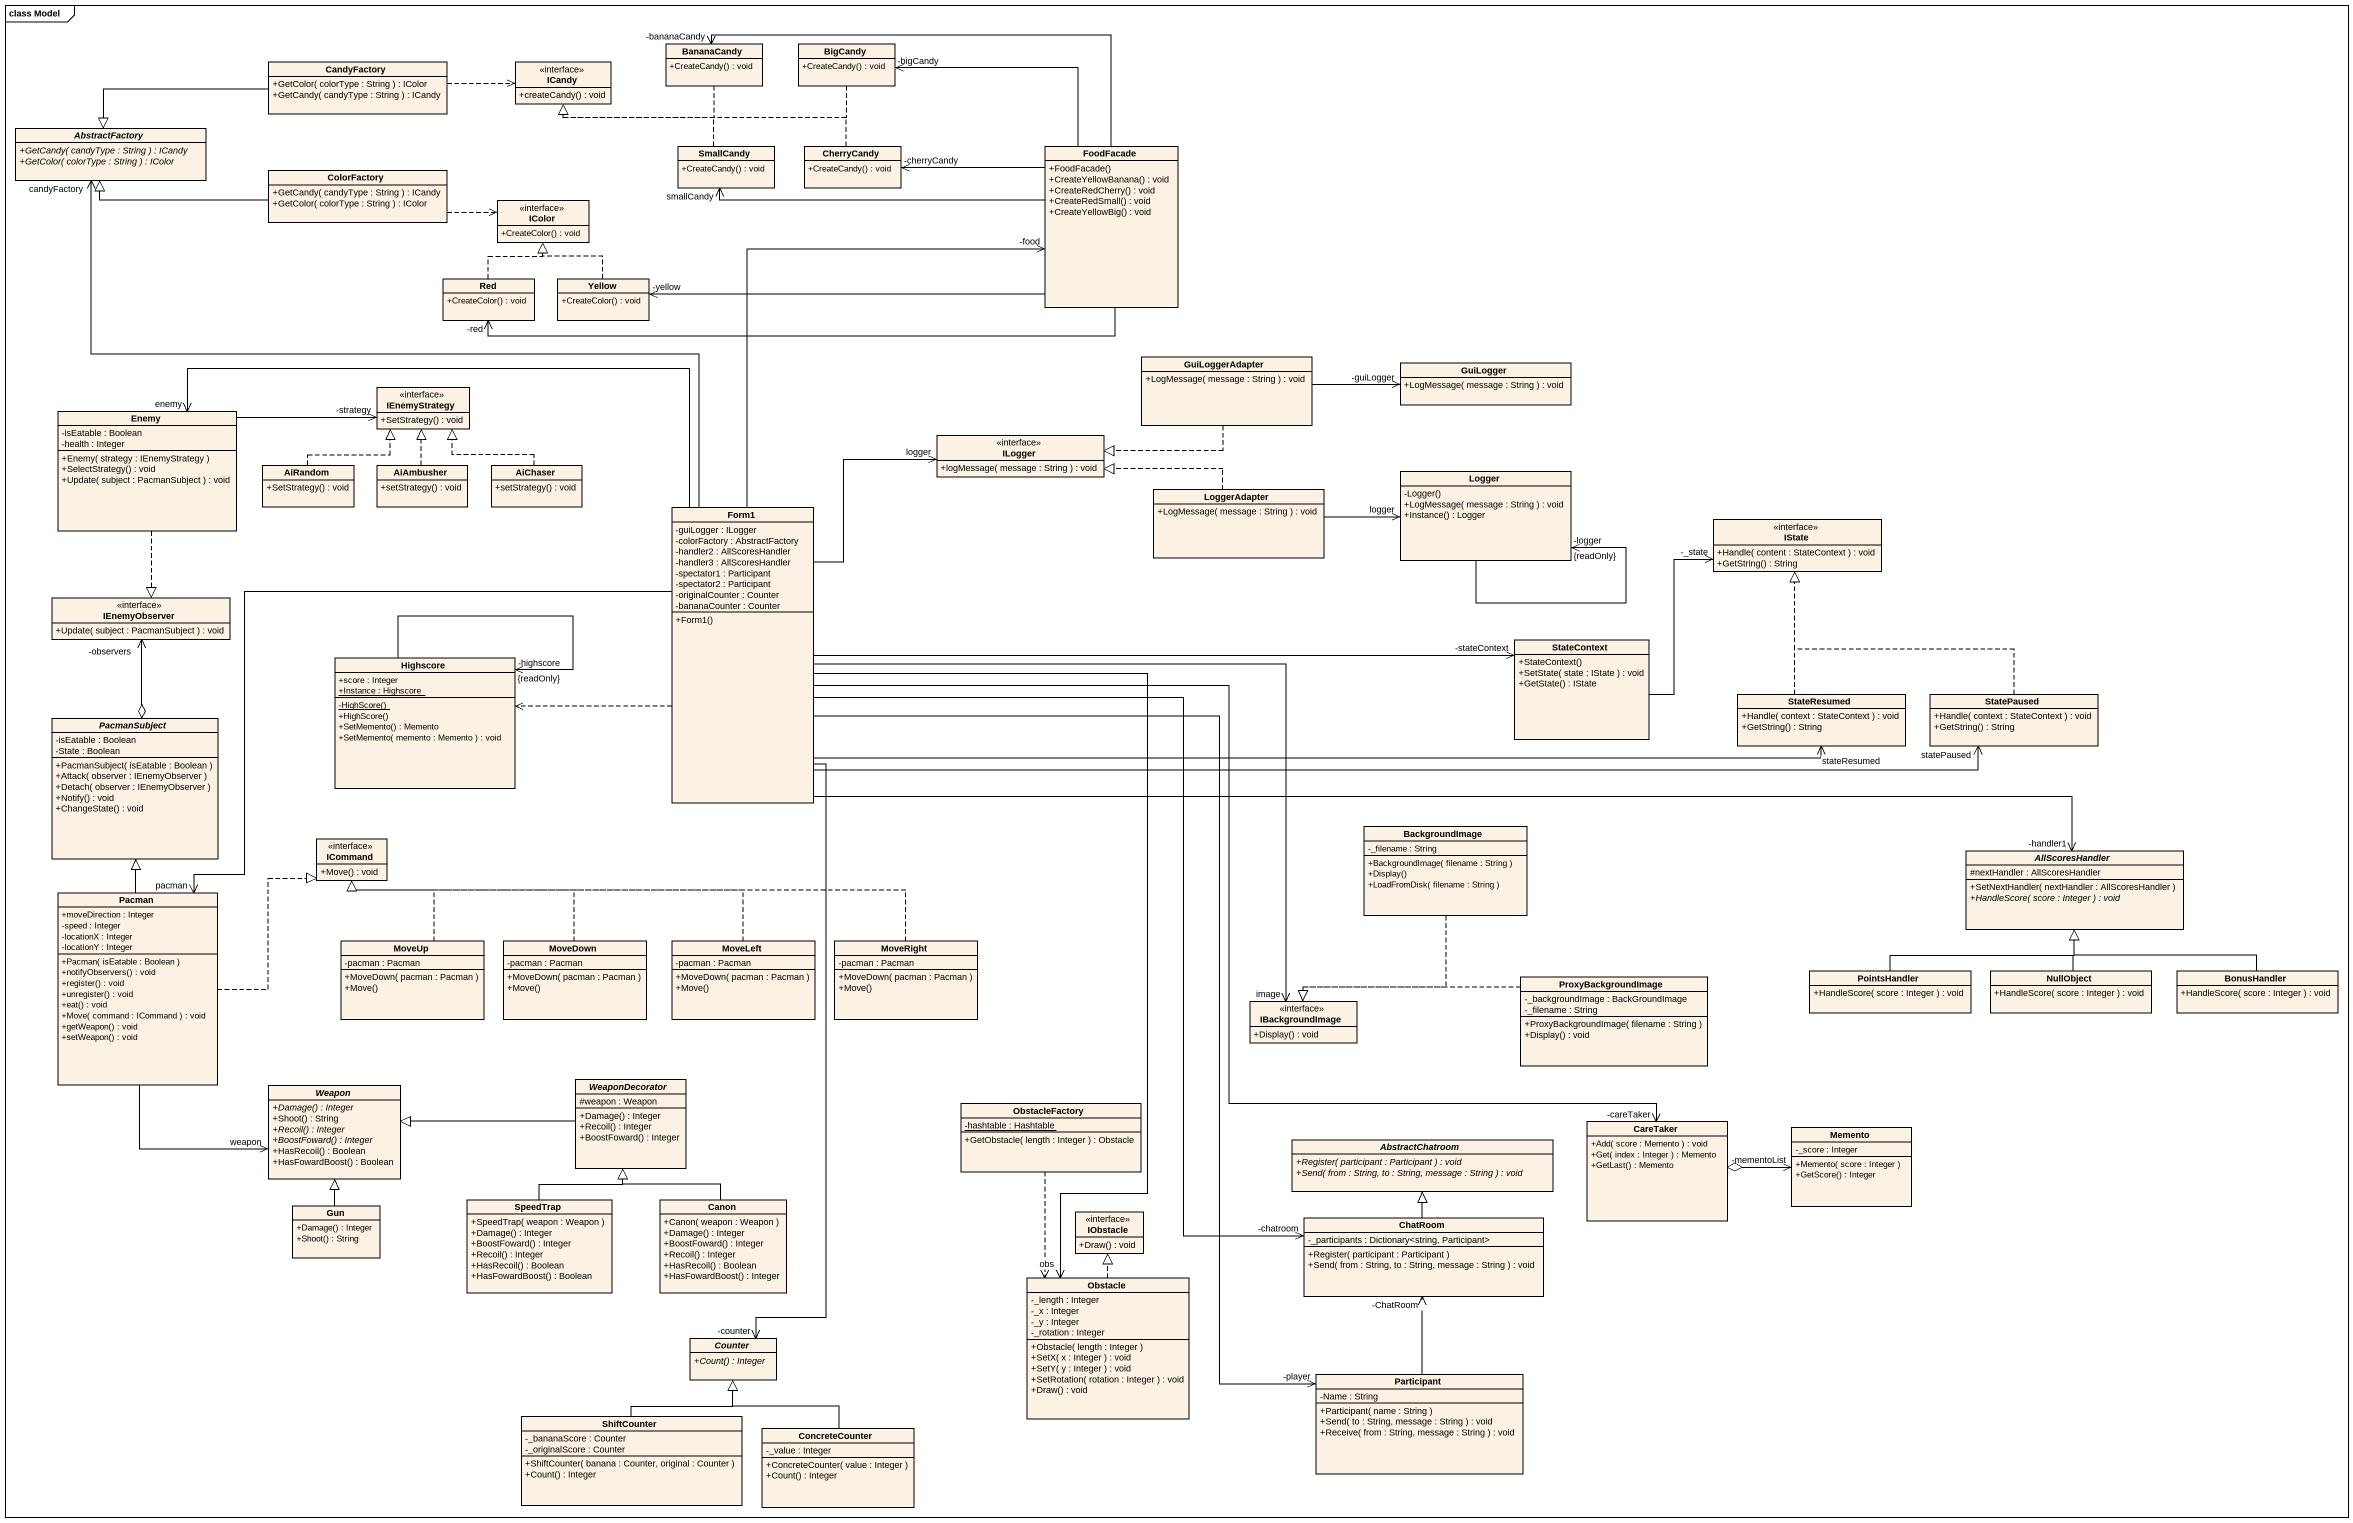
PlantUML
@startuml
mainframe class Model
hide circle
hide empty members
skinparam classAttributeIconSize 0
class BananaCandy {
  +CreateCandy() : void
}
class BigCandy {
  +CreateCandy() : void
}
class CandyFactory {
  +GetColor( colorType : String ) : IColor
  +GetCandy( candyType : String ) : ICandy
}
interface ICandy {
  +createCandy() : void
}
abstract class AbstractFactory {
  {abstract} +GetCandy( candyType : String ) : ICandy
  {abstract} +GetColor( colorType : String ) : IColor
}
class SmallCandy {
  +CreateCandy() : void
}
class CherryCandy {
  +CreateCandy() : void
}
class FoodFacade {
  +FoodFacade()
  +CreateYellowBanana() : void
  +CreateRedCherry() : void
  +CreateRedSmall() : void
  +CreateYellowBig() : void
}
class ColorFactory {
  +GetCandy( candyType : String ) : ICandy
  +GetColor( colorType : String ) : IColor
}
interface IColor {
  +CreateColor() : void
}
class Red {
  +CreateColor() : void
}
class Yellow {
  +CreateColor() : void
}
interface IEnemyStrategy {
  +SetStrategy() : void
}
class GuiLoggerAdapter {
  +LogMessage( message : String ) : void
}
class GuiLogger {
  +LogMessage( message : String ) : void
}
class Enemy {
  -isEatable : Boolean
  -health : Integer
  +Enemy( strategy : IEnemyStrategy )
  +SelectStrategy() : void
  +Update( subject : PacmanSubject ) : void
}
class AiRandom {
  +SetStrategy() : void
}
class AiAmbusher {
  +setStrategy() : void
}
class AiChaser {
  +setStrategy() : void
}
interface ILogger {
  +logMessage( message : String ) : void
}
class Form1 {
  -guiLogger : ILogger
  -colorFactory : AbstractFactory
  -handler2 : AllScoresHandler
  -handler3 : AllScoresHandler
  -spectator1 : Participant
  -spectator2 : Participant
  -originalCounter : Counter
  -bananaCounter : Counter
  +Form1()
}
class LoggerAdapter {
  +LogMessage( message : String ) : void
}
class Logger {
  -Logger()
  +LogMessage( message : String ) : void
  +Instance() : Logger
}
interface IState {
  +Handle( content : StateContext ) : void
  +GetString() : String
}
interface IEnemyObserver {
  +Update( subject : PacmanSubject ) : void
}
class Highscore {
  +score : Integer
  {static} +Instance : Highscore
  {static} -HighScore()
  +HighScore()
  +SetMemento() : Memento
  +SetMemento( memento : Memento ) : void
}
class StateContext {
  +StateContext()
  +SetState( state : IState ) : void
  +GetState() : IState
}
class StateResumed {
  +Handle( context : StateContext ) : void
  +GetString() : String
}
class StatePaused {
  +Handle( context : StateContext ) : void
  +GetString() : String
}
abstract class PacmanSubject {
  -isEatable : Boolean
  -State : Boolean
  +PacmanSubject( isEatable : Boolean )
  +Attack( observer : IEnemyObserver )
  +Detach( observer : IEnemyObserver )
  +Notify() : void
  +ChangeState() : void
}
interface ICommand {
  +Move() : void
}
class BackgroundImage {
  -_filename : String
  +BackgroundImage( filename : String )
  +Display()
  +LoadFromDisk( filename : String )
}
abstract class AllScoresHandler {
  #nextHandler : AllScoresHandler
  +SetNextHandler( nextHandler : AllScoresHandler )
  {abstract} +HandleScore( score : Integer ) : void
}
class Pacman {
  +moveDirection : Integer
  -speed : Integer
  -locationX : Integer
  -locationY : Integer
  +Pacman( isEatable : Boolean )
  +notifyObservers() : void
  +register() : void
  +unregister() : void
  +eat() : void
  +Move( command : ICommand ) : void
  +getWeapon() : void
  +setWeapon() : void
}
class MoveUp {
  -pacman : Pacman
  +MoveDown( pacman : Pacman )
  +Move()
}
class MoveDown {
  -pacman : Pacman
  +MoveDown( pacman : Pacman )
  +Move()
}
class MoveLeft {
  -pacman : Pacman
  +MoveDown( pacman : Pacman )
  +Move()
}
class MoveRight {
  -pacman : Pacman
  +MoveDown( pacman : Pacman )
  +Move()
}
class PointsHandler {
  +HandleScore( score : Integer ) : void
}
class NullObject {
  +HandleScore( score : Integer ) : void
}
class BonusHandler {
  +HandleScore( score : Integer ) : void
}
interface IBackgroundImage {
  +Display() : void
}
class ProxyBackgroundImage {
  -_backgroundImage : BackGroundImage
  -_filename : String
  +ProxyBackgroundImage( filename : String )
  +Display() : void
}
abstract class Weapon {
  {abstract} +Damage() : Integer
  +Shoot() : String
  {abstract} +Recoil() : Integer
  {abstract} +BoostFoward() : Integer
  +HasRecoil() : Boolean
  +HasFowardBoost() : Boolean
}
abstract class WeaponDecorator {
  #weapon : Weapon
  +Damage() : Integer
  +Recoil() : Integer
  +BoostFoward() : Integer
}
class ObstacleFactory {
  {static} -hashtable : Hashtable
  +GetObstacle( length : Integer ) : Obstacle
}
class CareTaker {
  +Add( score : Memento ) : void
  +Get( index : Integer ) : Memento
  +GetLast() : Memento
}
class Memento {
  -_score : Integer
  +Memento( score : Integer )
  +GetScore() : Integer
}
abstract class AbstractChatroom {
  {abstract} +Register( participant : Participant ) : void
  {abstract} +Send( from : String, to : String, message : String ) : void
}
class Gun {
  +Damage() : Integer
  +Shoot() : String
}
class SpeedTrap {
  +SpeedTrap( weapon : Weapon )
  +Damage() : Integer
  +BoostFoward() : Integer
  +Recoil() : Integer
  +HasRecoil() : Boolean
  +HasFowardBoost() : Boolean
}
class Canon {
  +Canon( weapon : Weapon )
  +Damage() : Integer
  +BoostFoward() : Integer
  +Recoil() : Integer
  +HasRecoil() : Boolean
  +HasFowardBoost() : Integer
}
interface IObstacle {
  +Draw() : void
}
class ChatRoom {
  -_participants : Dictionary<string, Participant>
  +Register( participant : Participant )
  +Send( from : String, to : String, message : String ) : void
}
class Obstacle {
  -_length : Integer
  -_x : Integer
  -_y : Integer
  -_rotation : Integer
  +Obstacle( length : Integer )
  +SetX( x : Integer ) : void
  +SetY( y : Integer ) : void
  +SetRotation( rotation : Integer ) : void
  +Draw() : void
}
abstract class Counter {
  {abstract} +Count() : Integer
}
class "Participant" as Participant_ {
  -Name : String
  +Participant( name : String )
  +Send( to : String, message : String ) : void
  +Receive( from : String, message : String ) : void
}
class ShiftCounter {
  -_bananaScore : Counter
  -_originalScore : Counter
  +ShiftCounter( banana : Counter, original : Counter )
  +Count() : Integer
}
class ConcreteCounter {
  -_value : Integer
  +ConcreteCounter( value : Integer )
  +Count() : Integer
}
BananaCandy .left.|> ICandy
BigCandy .left.|> ICandy
CandyFactory .right.> ICandy
CandyFactory -left-|> AbstractFactory
SmallCandy .left.|> ICandy
CherryCandy .left.|> ICandy
FoodFacade -left-> "-bananaCandy" BananaCandy
FoodFacade -up-> "-bigCandy" BigCandy
FoodFacade -left-> "smallCandy" SmallCandy
FoodFacade -left-> "-cherryCandy" CherryCandy
FoodFacade -left-> "-red" Red
FoodFacade -left-> "-yellow" Yellow
ColorFactory -left-|> AbstractFactory
ColorFactory .right.> IColor
Red .up.|> IColor
Yellow .up.|> IColor
GuiLoggerAdapter -right-> "-guiLogger" GuiLogger
GuiLoggerAdapter .left.|> ILogger
Enemy -right-> "-strategy" IEnemyStrategy
Enemy ..|> IEnemyObserver
AiRandom .up.|> IEnemyStrategy
AiAmbusher .up.|> IEnemyStrategy
AiChaser .up.|> IEnemyStrategy
Form1 -up-> "candyFactory" AbstractFactory
Form1 -up-> "-food" FoodFacade
Form1 -left-> "enemy" Enemy
Form1 -up-> "logger" ILogger
Form1 .left.> Highscore
Form1 -right-> "-stateContext" StateContext
Form1 -right-> "stateResumed" StateResumed
Form1 -right-> "statePaused" StatePaused
Form1 -right-> "-handler1" AllScoresHandler
Form1 -left-> "pacman" Pacman
Form1 --> "image" IBackgroundImage
Form1 -right-> "-careTaker" CareTaker
Form1 --> "-chatroom" ChatRoom
Form1 --> "obs" Obstacle
Form1 --> "-counter" Counter
Form1 --> "-player" Participant_
LoggerAdapter .left.|> ILogger
LoggerAdapter -right-> "logger" Logger
Logger --> "-logger\n{readOnly}" Logger
Highscore --> "-highscore\n{readOnly}" Highscore
StateContext -up-> "-_state" IState
StateResumed .up.|> IState
StatePaused .up.|> IState
PacmanSubject o-up-> "-observers" IEnemyObserver
BackgroundImage ..|> IBackgroundImage
Pacman -up-|> PacmanSubject
Pacman .up.|> ICommand
Pacman --> "weapon" Weapon
MoveUp .up.|> ICommand
MoveDown .left.|> ICommand
MoveLeft .left.|> ICommand
MoveRight .left.|> ICommand
PointsHandler -right-|> AllScoresHandler
NullObject -up-|> AllScoresHandler
BonusHandler -left-|> AllScoresHandler
ProxyBackgroundImage .left.|> IBackgroundImage
WeaponDecorator -left-|> Weapon
ObstacleFactory ..> Obstacle
CareTaker o-right-> "-mementoList" Memento
Gun -up-|> Weapon
SpeedTrap -up-|> WeaponDecorator
Canon -up-|> WeaponDecorator
ChatRoom -up-|> AbstractChatroom
Obstacle .up.|> IObstacle
Participant_ -up-> "-ChatRoom" ChatRoom
ShiftCounter -up-|> Counter
ConcreteCounter -up-|> Counter
@enduml
